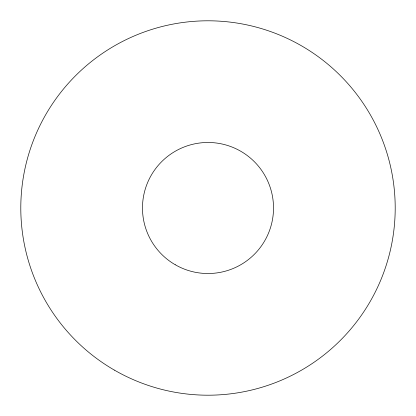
<?xml version="1.0" encoding="UTF-8"?>
<svg xmlns="http://www.w3.org/2000/svg" width="416" height="416" viewBox="0 0 416 416"><rect width="100%" height="100%" fill="white"/><g stroke="black" fill="none" stroke-linecap="round" stroke-linejoin="round"><path stroke-width="0.62" d="M175.24 264.742A65.52 65.52 0 0 0 273.52 208A65.52 65.52 0 0 0 175.24 151.258A65.52 65.52 0 0 0 175.24 264.742M114.4 370.12A187.2 187.2 0 0 0 395.2 208A187.2 187.2 0 0 0 114.4 45.88A187.2 187.2 0 0 0 114.4 370.12"/></g></svg>
